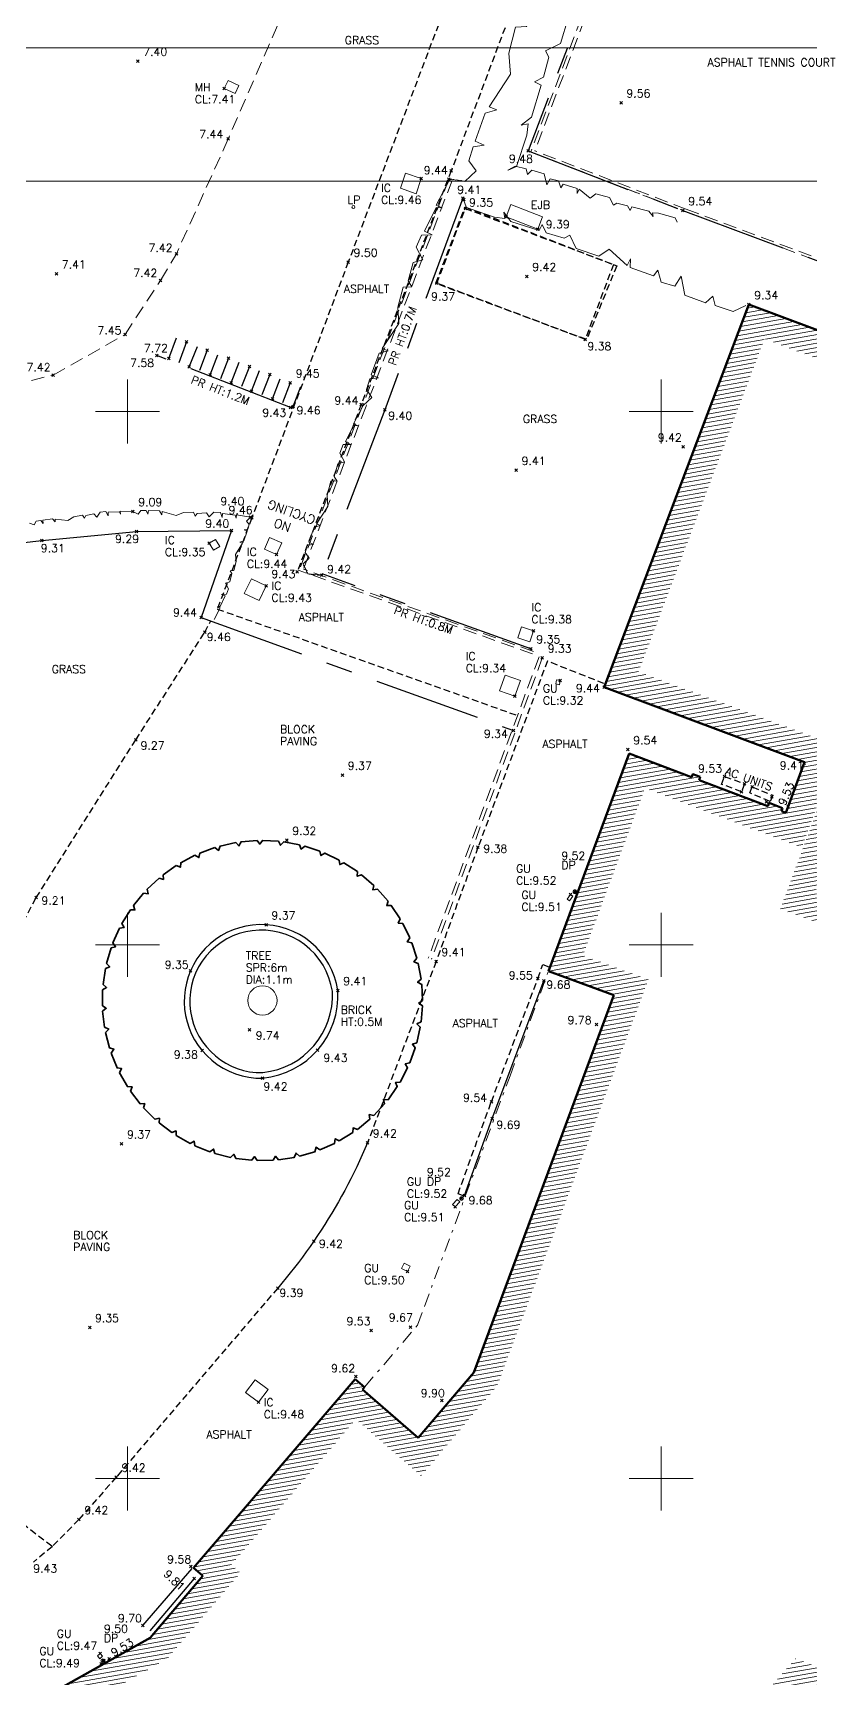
# Model space of a CAD drawing. Extents: x 521064 to 521635, y 174590 to 175241.
# Drawn here: x 521336.5 to 521365.6, y 174852.5 to 174914.2 of the extents above; entities that cross this region are included whole.
import ezdxf

# ---------------------------------------------------------------- set-up
doc = ezdxf.new("R2010")
doc.units = 0
doc.header["$PDMODE"] = 3
doc.header["$PDSIZE"] = 0.05
for name, pattern in [('Centre', [7, 4, -1, 1, -1]), ('DASHDOT', [1, 0.5, -0.25, 0, -0.25]), ('DASHED', [0.75, 0.5, -0.25]), ('HIDDEN', [0.375, 0.25, -0.125])]:
    doc.linetypes.add(name, pattern=pattern)
doc.layers.get('0').update_dxf_attribs({"linetype": 'CONTINUOUS', "lineweight": 18})
for name, color, linetype, lineweight in [('I031G_SURVEY-GRID', 7, 'CONTINUOUS', 18), ('I277G_CANOPY', 30, 'DASHDOT', 18), ('I901G_TITLE-SHEET', 7, 'CONTINUOUS', 18), ('I904G_HATCHING', 62, 'CONTINUOUS', 18), ('I910T_TXT-GEN-S', 7, 'CONTINUOUS', 13), ('I917G_BUILDING', 3, 'CONTINUOUS', 50), ('I923G_SURVEY-POINT', 7, 'CONTINUOUS', 18), ('I923T_SURVEY-LEVEL', 7, 'CONTINUOUS', 13), ('I941G_TREE', 72, 'CONTINUOUS', 18), ('I941G_TREE-VEG', 6, 'CONTINUOUS', 35), ('I941T_TREE-TXT', 82, 'CONTINUOUS', 13), ('I960G_COVER', 1, 'CONTINUOUS', 18), ('I960T_COVER-TXT', 1, 'CONTINUOUS', 13), ('I963G_SW', 200, 'DASHED', 18), ('I976G_ST-FURN', 220, 'CONTINUOUS', 18), ('I976T_ST-FURN-TXT', 220, 'CONTINUOUS', 13), ('I991G_SLOPE', 21, 'DASHED', 18), ('I995G_VEGETATION', 102, 'CONTINUOUS', 18)]:
    doc.layers.add(name, color=color, linetype=linetype, lineweight=lineweight)
for name, color, linetype in [('I240G_STAIR', 10, 'CONTINUOUS'), ('I280G_BLDG-FRAME', 7, 'HIDDEN'), ('I940G_SURFACE', 200, 'HIDDEN'), ('I971G_FENCE', 5, 'Centre'), ('I972G_WALL', 10, 'CONTINUOUS'), ('I997G_ROAD_MARKING', 7, 'CONTINUOUS')]:
    doc.layers.add(name, color=color, linetype=linetype)
doc.styles.add('MONOTXT', font='simplex.shx')

# ---------------------------------------------------------------- blocks, each defined once
blk = doc.blocks.new('HEL Vegitation')
at = {"color": 0, "linetype": 'ByBlock'}
blk.add_polyline3d([(0, 0, 0), (0.0922, -0.0113, 0), (0.0935, 0.0101, 0), (0.0995, -0.0077, 0), (0.1821, -0.0154, 0), (0.1845, 0.0113, 0), (0.197, -0.0202, 0), (0.2387, -0.0214, 0), (0.2678, 0.0125, 0), (0.2868, -0.0125, 0), (0.3463, -0.0065, 0), (0.3601, 0.0113, 0), (0.3714, -0.0138, 0), (0.4361, -0.0065, 0), (0.4826, 0.015, 0), (0.5749, -0.0053, 0), (0.5749, 0.015, 0), (0.5927, -0.0089, 0), (0.6647, -0.0077, 0), (0.6659, 0.0166, 0), (0.6788, -0.0077, 0), (0.714, -0.0053, 0), (0.7306, 0.0202, 0), (0.7646, 0.0036, 0)], dxfattribs=at)
blk = doc.blocks.new('HER Vegitation')
at = {"color": 0, "linetype": 'ByBlock'}
blk.add_polyline3d([(-0.00004, -0.00003, 0), (0.00496, 0.00717, 0), (0.01646, 0.00967, 0), (0.02056, 0.00527, 0), (0.02246, 0.01117, 0), (0.03586, 0.01367, 0), (0.04366, 0.00467, 0), (0.04396, 0.01187, 0), (0.05246, 0.01397, 0), (0.05806, 0.00867, 0), (0.05866, 0.01307, 0), (0.07366, 0.01587, 0), (0.07616, 0.01117, 0), (0.07586, 0.01587, 0), (0.09056, 0.01277, 0), (0.09396, 0.01967, 0), (0.10836, 0.02277, 0), (0.11586, 0.01747, 0), (0.11806, 0.02087, 0), (0.12926, 0.02367, 0), (0.13396, 0.02057, 0), (0.13366, 0.02467, 0), (0.15176, 0.02867, 0), (0.15836, 0.02587, 0), (0.15586, 0.02897, 0), (0.16176, 0.03147, 0), (0.17966, 0.03497, 0), (0.18366, 0.03187, 0)], dxfattribs=at)

msp = doc.modelspace()

# ---------------------------------------------------------------- hatches: boundary and pattern name
at = {"layer": 'I904G_HATCHING'}
h = msp.add_hatch(dxfattribs=at)
h.set_pattern_fill('ANSI31', color=256, scale=0.05, angle=325, style=0)
h.paths.add_polyline_path([(521365.759, 174881.945), (521367.311, 174886.098), (521374.746, 174883.333), (521378.528, 174881.926), (521381.469, 174880.831), (521383.284, 174885.719), (521385.395, 174891.334), (521386.802, 174895.22), (521363.286, 174904.002), (521357.857, 174889.657), (521365.37, 174886.856), (521364.674, 174884.949), (521364.507, 174885.012), (521364.55, 174885.126), (521364.044, 174885.327), (521363.994, 174885.206), (521361.419, 174886.18), (521361.462, 174886.296), (521361.185, 174886.396), (521361.136, 174886.287), (521358.803, 174887.181), (521355.775, 174879.014), (521358.23, 174878.113), (521352.972, 174863.981), (521350.89, 174861.521), (521348.805, 174863.337), (521348.886, 174863.429), (521348.528, 174863.721), (521342.476, 174856.651), (521342.824, 174856.353), (521340.844, 174854.033), (521331.138, 174848.587), (521320.768, 174842.769), (521322.227, 174840.3), (521326.894, 174832.047), (521326.981, 174832.096), (521328.103, 174830.098), (521333.883, 174819.805), (521341.553, 174824.106), (521343.555, 174820.584), (521348.998, 174823.617), (521347.201, 174826.798), (521349.876, 174828.301), (521348.925, 174830.03), (521351.103, 174831.223), (521351.585, 174830.343), (521353.209, 174831.247), (521354.849, 174832.159), (521354.666, 174832.503), (521357.728, 174834.195), (521360.628, 174835.783), (521359.858, 174837.16), (521359.054, 174838.6), (521359.557, 174838.878), (521357.895, 174841.817), (521358.966, 174842.392), (521359.577, 174841.885), (521360.53, 174842.998), (521361.858, 174844.542), (521361.95, 174844.468), (521362.086, 174844.651), (521362.012, 174844.715), (521363.35, 174846.282), (521363.434, 174846.212), (521363.574, 174846.376), (521363.491, 174846.448), (521365.776, 174849.114), (521364.06, 174850.62), (521365.333, 174852.072), (521367.565, 174851.231), (521366.43, 174848.174), (521368.782, 174847.273), (521368.859, 174847.493), (521368.766, 174847.527), (521369.438, 174849.316), (521370.241, 174851.441), (521371.875, 174855.813), (521373.221, 174859.385), (521373.324, 174859.346), (521373.4, 174859.547), (521371.787, 174860.139), (521373.01, 174863.468), (521374.664, 174867.907), (521375.002, 174868.806), (521374.636, 174868.938), (521374.841, 174869.511), (521374.778, 174869.534), (521375.25, 174870.795), (521375.313, 174870.772), (521375.43, 174871.092), (521375.282, 174871.148), (521376.27, 174873.748), (521376.409, 174873.704), (521376.525, 174874.024), (521376.377, 174874.08), (521377.366, 174876.691), (521377.503, 174876.639), (521377.62, 174876.959), (521377.483, 174877.01), (521378.449, 174879.614), (521378.586, 174879.563), (521378.708, 174879.89), (521378.39, 174880.002), (521378.333, 174879.852), (521375.927, 174880.747), (521375.983, 174880.895), (521375.654, 174881.019), (521375.598, 174880.871), (521372.882, 174881.875), (521372.934, 174882.023), (521372.616, 174882.147), (521372.558, 174881.998), (521370.038, 174882.927), (521370.098, 174883.092), (521369.785, 174883.201), (521369.66, 174882.884), (521369.751, 174882.85), (521368.982, 174880.772)])
h.paths.add_polyline_path([(521365.266, 174883.655), (521366.65, 174887.446), (521359.148, 174890.243), (521363.869, 174902.717), (521385.525, 174894.629), (521380.881, 174882.119), (521366.723, 174887.383), (521364.469, 174881.35), (521369.574, 174879.492), (521370.404, 174881.734), (521377.266, 174879.182), (521373.991, 174870.568), (521374.084, 174870.533), (521373.491, 174868.948), (521373.567, 174868.92), (521373.357, 174868.335), (521373.689, 174868.215), (521370.503, 174859.545), (521372.021, 174858.988), (521368.101, 174848.605), (521367.712, 174848.754), (521368.849, 174851.816), (521365.038, 174853.252), (521362.648, 174850.528), (521364.38, 174849.008), (521359.457, 174843.284), (521359.087, 174843.592), (521356.522, 174842.215), (521358.189, 174839.265), (521357.69, 174838.988), (521359.259, 174836.183), (521353.321, 174832.902), (521353.505, 174832.556), (521351.978, 174831.707), (521351.5, 174832.581), (521347.566, 174830.426), (521348.522, 174828.688), (521345.837, 174827.179), (521347.632, 174824.001), (521343.934, 174821.94), (521341.931, 174825.465), (521334.266, 174821.166), (521327.364, 174833.458), (521327.274, 174833.407), (521322.18, 174842.415), (521341.486, 174853.245), (521344.234, 174856.465), (521343.887, 174856.761), (521348.562, 174862.223), (521350.998, 174860.101), (521353.848, 174863.469), (521359.518, 174878.706), (521357.061, 174879.607), (521359.387, 174885.88)], flags=16)

# ---------------------------------------------------------------- linework, layer by layer
at = {"layer": 'I031G_SURVEY-GRID'}
for p, q in [((521340, 174901.2), (521340, 174898.8)), ((521360, 174901.2), (521360, 174898.8)), ((521338.8, 174900), (521341.2, 174900)), ((521358.8, 174900), (521361.2, 174900)), ((521340, 174881.2), (521340, 174878.8)), ((521360, 174881.2), (521360, 174878.8)), ((521338.8, 174880), (521341.2, 174880)), ((521358.8, 174880), (521361.2, 174880)), ((521340, 174861.2), (521340, 174858.8)), ((521360, 174861.2), (521360, 174858.8)), ((521338.8, 174860), (521341.2, 174860)), ((521358.8, 174860), (521361.2, 174860))]:
    msp.add_line(p, q, dxfattribs=at)
at = {"layer": 'I240G_STAIR'}
for points in [[(521341.545, 174901.983, 7.716), (521341.833, 174902.754, 7.709)], [(521342.213, 174902.6, 7.858), (521341.926, 174901.822, 7.857)], [(521342.315, 174901.672, 7.991), (521342.619, 174902.433, 8.006)], [(521342.979, 174902.292, 8.149), (521342.69, 174901.532, 8.131)], [(521343.1, 174901.368, 8.288), (521343.389, 174902.114, 8.303)], [(521343.782, 174901.992, 8.459), (521343.485, 174901.219, 8.443)], [(521343.88, 174901.074, 8.609), (521344.179, 174901.848, 8.625)], [(521344.57, 174901.678, 8.788), (521344.267, 174900.927, 8.773)], [(521344.651, 174900.757, 8.933), (521344.948, 174901.532, 8.949)], [(521345.332, 174901.38, 9.115), (521345.035, 174900.614, 9.095)], [(521345.427, 174900.475, 9.262), (521345.715, 174901.218, 9.279)], [(521346.1, 174901.069, 9.447), (521345.81, 174900.321, 9.433)], [(521346.204, 174900.179, 9.456), (521346.5, 174900.937, 9.457)], [(521352.628, 174870.604, 9.679), (521353.666, 174873.493, 9.688), (521355.602, 174878.652, 9.684)], [(521340.577, 174854.49, 9.702), (521342.418, 174856.624, 9.699)], [(521342.496, 174856.256, 9.811), (521340.834, 174854.295, 9.806)]]:
    msp.add_polyline3d(points, dxfattribs=at)
at = {"layer": 'I277G_CANOPY'}
msp.add_polyline3d([(521348.886, 174863.429, 12.383), (521350.868, 174865.751, 12.407), (521351.126, 174866.455, 12.391), (521354.335, 174875.094, 12.389), (521355.781, 174879.032, 12.312)], dxfattribs=at)
at = {"layer": 'I280G_BLDG-FRAME'}
for points in [[(521357.153, 174902.699, 9.381), (521351.595, 174904.801, 9.369), (521352.656, 174907.607, 9.354), (521358.214, 174905.506, 9.367)], [(521362.378, 174886.318, 9.526), (521363.127, 174886.038, 9.527), (521363.016, 174885.74, 9.554), (521362.266, 174886.02, 9.554)], [(521363.413, 174885.927, 9.526), (521364.179, 174885.609, 9.52), (521364.084, 174885.379, 9.522), (521363.318, 174885.697, 9.528)]]:
    msp.add_polyline3d(points, close=True, dxfattribs=at)
at = {"layer": 'I901G_TITLE-SHEET'}
for points in [[(521455.762, 174908.628), (521247.162, 174908.628), (521247.162, 175072.828), (521455.762, 175072.828)], [(521455.762, 174749.428), (521247.162, 174749.428), (521247.162, 174913.628), (521455.762, 174913.628)]]:
    msp.add_lwpolyline(points, close=True, dxfattribs=at)
at = {"layer": 'I917G_BUILDING'}
for p, q in [((521357.857, 174889.657, 9.44), (521363.286, 174904.002, 9.34)), ((521386.802, 174895.22, 9.65), (521363.286, 174904.002, 9.34)), ((521365.37, 174886.856, 9.41), (521357.857, 174889.657, 9.44)), ((521358.803, 174887.181, 9.54), (521355.775, 174879.014, 9.55)), ((521364.674, 174884.949, 9.53), (521365.37, 174886.856, 9.41)), ((521361.462, 174886.296, 9.54), (521361.419, 174886.18, 9.54)), ((521363.994, 174885.206, 9.53), (521361.419, 174886.18, 9.54)), ((521364.55, 174885.126, 9.53), (521364.507, 174885.012, 9.53)), ((521364.507, 174885.012, 9.53), (521364.674, 174884.949, 9.53)), ((521355.775, 174879.014, 9.55), (521358.23, 174878.113, 9.78)), ((521358.23, 174878.113, 9.78), (521352.972, 174863.981, 9.9)), ((521352.972, 174863.981, 9.9), (521350.89, 174861.521, 9.9)), ((521348.528, 174863.721, 9.62), (521342.476, 174856.651, 9.58)), ((521348.528, 174863.721, 9.62), (521348.886, 174863.429, 9.7)), ((521348.886, 174863.429, 9.7), (521348.805, 174863.337, 9.7)), ((521350.89, 174861.521, 9.9), (521348.805, 174863.337, 9.7)), ((521342.476, 174856.651, 9.58), (521342.824, 174856.353, 9.56)), ((521342.824, 174856.353, 9.56), (521340.844, 174854.033, 9.55)), ((521340.844, 174854.033, 9.55), (521331.138, 174848.587, 9.6))]:
    msp.add_line(p, q, dxfattribs=at)
for points in [[(521358.803, 174887.181, 9.54), (521361.136, 174886.287, 9.54), (521361.185, 174886.396, 9.54), (521361.462, 174886.296, 9.54)], [(521363.994, 174885.206, 9.53), (521364.044, 174885.327, 9.53), (521364.55, 174885.126, 9.53)]]:
    msp.add_polyline3d(points, dxfattribs=at)
at = {"layer": 'I923G_SURVEY-POINT'}
for p in [(521340.385, 174913.128, 7.404), (521343.626, 174912.096, 7.414), (521358.497, 174911.568, 9.56), (521343.773, 174910.212, 7.439), (521355.02, 174909.761, 9.484), (521352.13, 174909.019, 9.437), (521351.01, 174908.723, 9.456), (521352.041, 174908.702, 9.436), (521352.564, 174907.985, 9.407), (521352.599, 174907.942, 9.364), (521352.663, 174907.605, 9.354), (521354.187, 174907.294, 9.352), (521360.815, 174907.525, 9.544), (521355.375, 174906.825, 9.388), (521341.83, 174905.901, 7.416), (521337.334, 174905.157, 7.409), (521348.271, 174905.597, 9.5), (521341.238, 174904.907, 7.425), (521351.595, 174904.801, 9.369), (521354.967, 174905.06, 9.42), (521363.286, 174904.002, 9.338), (521339.904, 174902.877, 7.445), (521357.153, 174902.699, 9.381), (521341.096, 174902.09, 7.582), (521342.213, 174902.6, 7.858), (521342.979, 174902.292, 8.149), (521343.782, 174901.992, 8.459), (521341.545, 174901.983, 7.716), (521342.315, 174901.672, 7.991), (521344.57, 174901.678, 8.788), (521345.332, 174901.38, 9.115), (521337.217, 174901.363, 7.423), (521343.1, 174901.368, 8.288), (521343.88, 174901.074, 8.609), (521344.651, 174900.757, 8.933), (521346.1, 174901.069, 9.447), (521345.427, 174900.475, 9.262), (521346.106, 174900.143, 9.432), (521346.204, 174900.179, 9.456), (521348.759, 174900.26, 9.442), (521349.641, 174900.055, 9.403), (521360.826, 174898.675, 9.415), (521354.567, 174897.793, 9.41), (521340.202, 174896.249, 9.093), (521344.606, 174896.03, 9.403), (521344.658, 174896.007, 9.465), (521340.34, 174895.497, 9.293), (521343.897, 174895.529, 9.395), (521336.785, 174895.156, 9.31), (521343.063, 174895.058, 9.347), (521345.587, 174894.633, 9.444), (521346.357, 174893.985, 9.433), (521345.193, 174893.465, 9.429), (521347.282, 174893.861, 9.42), (521342.755, 174892.275, 9.439), (521342.894, 174891.723, 9.459), (521355.22, 174891.768, 9.38), (521355.118, 174891.105, 9.353), (521355.545, 174890.759, 9.329), (521356.215, 174889.91, 9.324), (521354.512, 174889.321, 9.345), (521357.857, 174889.657, 9.436), (521354.459, 174888.04, 9.34), (521340.308, 174887.689, 9.268), (521358.753, 174887.321, 9.535), (521365.353, 174886.81, 9.409), (521348.056, 174886.366, 9.367), (521362.378, 174886.318, 9.526), (521363.127, 174886.038, 9.527), (521363.006, 174885.743, 9.554), (521363.413, 174885.928, 9.526), (521363.95, 174885.371, 9.523), (521364.15, 174885.547, 9.52), (521364.757, 174885.177, 9.529), (521345.974, 174883.924, 9.315), (521353.133, 174883.661, 9.376), (521336.574, 174881.774, 9.206), (521356.599, 174881.896, 9.51), (521356.766, 174881.999, 9.518), (521356.776, 174881.992, 9.518), (521345.192, 174880.759, 9.367), (521351.565, 174879.383, 9.406), (521342.358, 174879.032, 9.345), (521355.38, 174878.748, 9.547), (521355.602, 174878.652, 9.684), (521347.883, 174878.297, 9.411), (521344.57, 174876.822, 9.74), (521357.581, 174877.022, 9.782), (521342.793, 174876.043, 9.383), (521347.114, 174876.054, 9.432), (521345.062, 174875.012, 9.419), (521353.635, 174874.126, 9.539), (521353.666, 174873.493, 9.688), (521339.779, 174872.546, 9.37), (521348.993, 174872.587, 9.415), (521352.628, 174870.604, 9.679), (521352.274, 174870.187, 9.514), (521352.518, 174870.493, 9.523), (521352.519, 174870.496, 9.523), (521346.984, 174868.902, 9.42), (521350.495, 174867.764, 9.499), (521345.626, 174867.142, 9.395), (521338.58, 174865.664, 9.348), (521350.607, 174865.675, 9.668), (521349.126, 174865.547, 9.53), (521348.556, 174863.822, 9.617), (521344.904, 174862.859, 9.483), (521351.781, 174862.922, 9.896), (521339.577, 174860.059, 9.423), (521338.179, 174858.464, 9.42), (521342.374, 174856.705, 9.583), (521342.496, 174856.256, 9.811), (521340.577, 174854.49, 9.702), (521338.971, 174853.445, 9.467), (521339.011, 174853.059, 9.494), (521339.073, 174853.169, 9.495), (521339.108, 174853.185, 9.5), (521339.309, 174853.248, 9.534)]:
    msp.add_point(p, dxfattribs=at)
at = {"layer": 'I940G_SURFACE'}
for points in [[(521381.077, 174985.982, 9.447), (521377.495, 174976.435, 9.441), (521373.612, 174966.027, 9.428), (521369.779, 174955.882, 9.428), (521367.496, 174949.855, 9.426), (521362.735, 174937.177, 9.431), (521359.239, 174927.957, 9.436), (521355.335, 174917.539, 9.435), (521352.13, 174909.019, 9.437), (521348.759, 174900.26, 9.442), (521346.357, 174893.985, 9.433)], [(521352.052, 174915.535, 9.466), (521348.271, 174905.597, 9.5), (521344.658, 174896.007, 9.465), (521343.363, 174892.592, 9.417)], [(521343.363, 174892.592, 9.417), (521354.655, 174888.587, 9.343)], [(521332.131, 174869.585, 9.247), (521332.996, 174873.743, 9.229), (521334.342, 174877.56, 9.227), (521336.574, 174881.774, 9.206), (521340.308, 174887.689, 9.268), (521342.894, 174891.723, 9.459), (521343.122, 174892.146, 9.45)], [(521355.733, 174890.647, 9.354), (521353.133, 174883.661, 9.376), (521351.565, 174879.383, 9.406), (521348.993, 174872.587, 9.415), (521348.896, 174872.359, 9.415), (521348.797, 174872.133, 9.416), (521348.694, 174871.908, 9.416), (521348.589, 174871.684, 9.416), (521348.482, 174871.461, 9.417), (521348.371, 174871.24, 9.417), (521348.258, 174871.02, 9.417), (521348.142, 174870.802, 9.417), (521348.024, 174870.584, 9.418), (521347.903, 174870.369, 9.418), (521347.779, 174870.155, 9.418), (521347.653, 174869.942, 9.419), (521347.524, 174869.731, 9.419), (521347.393, 174869.521, 9.419), (521347.259, 174869.313, 9.42), (521347.123, 174869.107, 9.42), (521346.984, 174868.902, 9.42), (521346.843, 174868.7, 9.417), (521346.699, 174868.499, 9.415), (521346.553, 174868.299, 9.412), (521346.404, 174868.102, 9.409), (521346.253, 174867.906, 9.406), (521346.1, 174867.712, 9.403), (521345.944, 174867.52, 9.401), (521345.787, 174867.33, 9.398), (521345.626, 174867.142, 9.395), (521339.577, 174860.059, 9.423), (521338.179, 174858.464, 9.42), (521337.182, 174857.456, 9.441), (521336.47, 174856.873, 9.433)], [(521357.856, 174889.798, 9.416), (521355.74, 174890.637, 9.352)], [(521352.614, 174870.588, 9.52), (521352.385, 174870.675, 9.551), (521353.635, 174874.126, 9.539), (521355.38, 174878.748, 9.547), (521355.56, 174879.269, 9.56), (521355.794, 174879.18, 9.561)], [(521337.158, 174857.463, 9.441), (521336.001, 174858.357, 9.438), (521334.692, 174859.629, 9.4), (521333.816, 174861.888, 9.345), (521333.031, 174864.727, 9.311), (521332.518, 174866.612, 9.284), (521332.143, 174869.581, 9.253)]]:
    msp.add_polyline3d(points, dxfattribs=at)
msp.add_polyline3d([(521358.334, 174905.453, 9.408), (521357.205, 174902.688, 9.382), (521351.555, 174904.791, 9.372), (521352.65, 174907.661, 9.352)], close=True, dxfattribs=at)
at = {"layer": 'I941G_TREE'}
msp.add_circle((521345.053, 174877.919), 0.55, dxfattribs=at)
at = {"layer": 'I941G_TREE-VEG'}
for points in [[(521343.275, 174883.65), (521342.711, 174883.443), (521342.675, 174883.275), (521342.527, 174883.362)], [(521344.055, 174883.836), (521343.468, 174883.706), (521343.411, 174883.545), (521343.275, 174883.65)], [(521344.852, 174883.916), (521344.253, 174883.866), (521344.175, 174883.713), (521344.055, 174883.836)], [(521345.654, 174883.889), (521345.053, 174883.919), (521344.955, 174883.779), (521344.852, 174883.916)], [(521346.444, 174883.756), (521345.853, 174883.866), (521345.737, 174883.739), (521345.654, 174883.889)], [(521347.209, 174883.519), (521346.638, 174883.706), (521346.506, 174883.596), (521346.444, 174883.756)], [(521341.824, 174882.977), (521341.334, 174882.628), (521341.345, 174882.457), (521341.179, 174882.501)], [(521342.527, 174883.362), (521341.995, 174883.082), (521341.983, 174882.911), (521341.824, 174882.977)], [(521347.936, 174883.181), (521347.395, 174883.443), (521347.25, 174883.352), (521347.209, 174883.519)], [(521348.612, 174882.75), (521348.111, 174883.082), (521347.955, 174883.011), (521347.936, 174883.181)], [(521341.179, 174882.501), (521340.74, 174882.091), (521340.773, 174881.922), (521340.603, 174881.944)], [(521349.224, 174882.232), (521348.771, 174882.628), (521348.607, 174882.578), (521348.612, 174882.75)], [(521340.603, 174881.944), (521340.223, 174881.479), (521340.278, 174881.316), (521340.106, 174881.315)], [(521349.762, 174881.638), (521349.366, 174882.091), (521349.197, 174882.063), (521349.224, 174882.232)], [(521340.106, 174881.315), (521339.791, 174880.803), (521339.868, 174880.649), (521339.698, 174880.625)], [(521350.215, 174880.977), (521349.883, 174881.479), (521349.712, 174881.474), (521349.762, 174881.638)], [(521339.698, 174880.625), (521339.454, 174880.076), (521339.55, 174879.934), (521339.385, 174879.888)], [(521350.577, 174880.262), (521350.315, 174880.803), (521350.144, 174880.821), (521350.215, 174880.977)], [(521339.385, 174879.888), (521339.216, 174879.31), (521339.331, 174879.182), (521339.173, 174879.115)], [(521350.84, 174879.505), (521350.652, 174880.076), (521350.485, 174880.117), (521350.577, 174880.262)], [(521350.999, 174878.719), (521350.89, 174879.31), (521350.73, 174879.373), (521350.84, 174879.505)], [(521339.173, 174879.115), (521339.083, 174878.52), (521339.213, 174878.408), (521339.066, 174878.32)], [(521351.053, 174877.919), (521351.023, 174878.52), (521350.873, 174878.603), (521350.999, 174878.719)], [(521339.066, 174878.32), (521339.056, 174877.719), (521339.2, 174877.626), (521339.066, 174877.519)], [(521339.066, 174877.519), (521339.137, 174876.921), (521339.292, 174876.848), (521339.173, 174876.724)], [(521350.999, 174877.12), (521351.05, 174877.719), (521350.912, 174877.822), (521351.053, 174877.919)], [(521350.84, 174876.334), (521350.969, 174876.921), (521350.847, 174877.041), (521350.999, 174877.12)], [(521339.173, 174876.724), (521339.322, 174876.142), (521339.486, 174876.09), (521339.385, 174875.951)], [(521350.577, 174875.577), (521350.784, 174876.142), (521350.678, 174876.277), (521350.84, 174876.334)], [(521339.385, 174875.951), (521339.61, 174875.394), (521339.779, 174875.364), (521339.698, 174875.213)], [(521350.215, 174874.862), (521350.495, 174875.394), (521350.409, 174875.542), (521350.577, 174875.577)], [(521339.698, 174875.213), (521339.996, 174874.691), (521340.167, 174874.684), (521340.106, 174874.524)], [(521340.106, 174874.524), (521340.471, 174874.046), (521340.642, 174874.062), (521340.603, 174873.895)], [(521349.762, 174874.201), (521350.11, 174874.691), (521350.044, 174874.849), (521350.215, 174874.862)], [(521340.603, 174873.895), (521341.028, 174873.47), (521341.195, 174873.508), (521341.179, 174873.338)], [(521349.224, 174873.606), (521349.635, 174874.046), (521349.591, 174874.211), (521349.762, 174874.201)], [(521341.179, 174873.338), (521341.657, 174872.973), (521341.818, 174873.033), (521341.824, 174872.862)], [(521347.936, 174872.658), (521348.449, 174872.973), (521348.45, 174873.144), (521348.612, 174873.089)], [(521348.612, 174873.089), (521349.078, 174873.47), (521349.056, 174873.64), (521349.224, 174873.606)], [(521341.824, 174872.862), (521342.347, 174872.564), (521342.498, 174872.646), (521342.527, 174872.477)], [(521342.527, 174872.477), (521343.085, 174872.251), (521343.223, 174872.352), (521343.275, 174872.189)], [(521347.209, 174872.32), (521347.759, 174872.564), (521347.783, 174872.734), (521347.936, 174872.658)], [(521343.275, 174872.189), (521343.858, 174872.04), (521343.982, 174872.158), (521344.055, 174872.003)], [(521344.055, 174872.003), (521344.652, 174871.933), (521344.759, 174872.067), (521344.852, 174871.923)], [(521344.852, 174871.923), (521345.454, 174871.933), (521345.542, 174872.08), (521345.654, 174871.95)], [(521345.654, 174871.95), (521346.248, 174872.04), (521346.316, 174872.197), (521346.444, 174872.083)], [(521346.444, 174872.083), (521347.021, 174872.251), (521347.067, 174872.417), (521347.209, 174872.32)]]:
    msp.add_lwpolyline(points, dxfattribs=at)
at = {"layer": 'I960G_COVER'}
for points in [[(521343.626, 174912.096, 7.414), (521344.035, 174911.909, 7.425), (521344.174, 174912.215, 7.428), (521343.766, 174912.402, 7.418)], [(521351.01, 174908.723, 9.456), (521350.419, 174908.927, 9.475), (521350.224, 174908.362, 9.472), (521350.816, 174908.158, 9.453)], [(521345.587, 174894.633, 9.444), (521345.782, 174895.072, 9.446), (521345.322, 174895.276, 9.447), (521345.128, 174894.836, 9.445)], [(521343.063, 174895.058, 9.347), (521343.224, 174894.796, 9.363), (521343.454, 174894.937, 9.392), (521343.294, 174895.199, 9.375)], [(521345.193, 174893.465, 9.429), (521344.639, 174893.729, 9.434), (521344.375, 174893.176, 9.437), (521344.929, 174892.912, 9.432)], [(521355.22, 174891.768, 9.38), (521354.768, 174891.922, 9.37), (521354.63, 174891.517, 9.353), (521355.082, 174891.363, 9.363)], [(521354.512, 174889.321, 9.345), (521353.944, 174889.524, 9.355), (521354.154, 174890.112, 9.353), (521354.722, 174889.908, 9.343)], [(521356.215, 174889.91, 9.324), (521356.184, 174889.755, 9.332), (521356.048, 174889.782, 9.328), (521356.079, 174889.937, 9.32)], [(521356.599, 174881.896, 9.51), (521356.477, 174881.715, 9.51), (521356.567, 174881.655, 9.51), (521356.689, 174881.835, 9.51)], [(521352.274, 174870.187, 9.514), (521352.451, 174870.37, 9.517), (521352.358, 174870.46, 9.522), (521352.181, 174870.278, 9.519)], [(521350.495, 174867.764, 9.499), (521350.27, 174867.876, 9.491), (521350.367, 174868.071, 9.479), (521350.592, 174867.959, 9.487)], [(521344.904, 174862.859, 9.483), (521344.419, 174863.231, 9.471), (521344.784, 174863.707, 9.471), (521345.269, 174863.334, 9.483)], [(521338.971, 174853.445, 9.467), (521338.868, 174853.354, 9.466), (521338.96, 174853.25, 9.485), (521339.063, 174853.341, 9.486)]]:
    msp.add_polyline3d(points, close=True, dxfattribs=at)
for centre in [(521356.766, 174881.999, 9.518), (521352.519, 174870.496, 9.523), (521339.073, 174853.169, 9.495)]:
    msp.add_circle(centre, 0.07, dxfattribs=at)
at = {"layer": 'I963G_SW'}
for p, q in [((521360.939, 174907.574, 9.544), (521355.265, 174909.765, 9.485)), ((521360.939, 174907.574, 9.544), (521386.959, 174897.855, 9.782)), ((521361.029, 174907.444, 9.544), (521387.048, 174897.724, 9.782))]:
    msp.add_line(p, q, dxfattribs=at)
for points in [[(521370.174, 174949.553, 9.485), (521369.6, 174948.027, 9.483), (521366.804, 174940.653, 9.476), (521362.144, 174928.136, 9.487), (521358.335, 174918.247, 9.493), (521355.112, 174909.727, 9.484), (521360.907, 174907.49, 9.544)], [(521370.295, 174949.507, 9.485), (521369.722, 174947.981, 9.483), (521366.926, 174940.607, 9.476), (521362.265, 174928.089, 9.487), (521358.457, 174918.2, 9.493), (521355.265, 174909.765, 9.484)], [(521355.234, 174909.68, 9.484), (521361.029, 174907.444, 9.544)], [(521352.041, 174908.702, 9.436), (521348.816, 174900.236, 9.441), (521346.432, 174894.039, 9.436)], [(521352.163, 174908.656, 9.436), (521348.938, 174900.19, 9.441), (521346.59, 174894.088, 9.436)], [(521355.182, 174890.909, 9.338), (521346.432, 174894.039, 9.446)], [(521355.216, 174891.003, 9.338), (521346.59, 174894.088, 9.445)], [(521355.423, 174890.804, 9.329), (521352.842, 174883.772, 9.355), (521351.271, 174879.507, 9.391)], [(521355.545, 174890.759, 9.329), (521352.964, 174883.727, 9.355), (521351.393, 174879.462, 9.391)]]:
    msp.add_polyline3d(points, dxfattribs=at)
at = {"layer": 'I971G_FENCE'}
for points in [[(521372.469, 174955.94, 9.49), (521369.508, 174948.062, 9.483), (521366.712, 174940.688, 9.476), (521362.052, 174928.17, 9.486), (521358.243, 174918.281, 9.493), (521355.02, 174909.761, 9.484), (521360.815, 174907.525, 9.544)], [(521352.564, 174907.985, 9.407), (521349.641, 174900.055, 9.403), (521347.282, 174893.861, 9.42)], [(521360.815, 174907.525, 9.544), (521387.14, 174897.69, 9.781)], [(521346.106, 174900.143, 9.432), (521341.096, 174902.09, 7.582)], [(521334.238, 174859.474, 9.391), (521333.432, 174861.145, 9.284), (521332.341, 174864.089, 9.294), (521331.698, 174865.714, 9.243), (521330.608, 174869.137, 9.22), (521329.097, 174874.275, 9.124), (521328.088, 174877.591, 9.132), (521327.716, 174879.304, 9.113), (521327.626, 174881.044, 9.095), (521327.79, 174882.861, 9.057), (521328.195, 174884.525, 9.062), (521328.929, 174886.158, 9.072), (521331.591, 174890.784, 9.235), (521332.567, 174892.257, 9.266), (521333.726, 174893.666, 9.256), (521335.092, 174894.964, 9.283), (521336.785, 174895.156, 9.31), (521340.34, 174895.497, 9.293), (521343.897, 174895.529, 9.395), (521342.755, 174892.275, 9.439), (521354.459, 174888.04, 9.34)], [(521355.118, 174891.105, 9.353), (521347.291, 174893.908, 9.438)]]:
    msp.add_polyline3d(points, dxfattribs=at)
at = {"layer": 'I972G_WALL'}
for points in [[(521347.883, 174878.297, 9.411), (521347.832, 174878.555, 9.408), (521347.758, 174878.807, 9.405), (521347.661, 174879.052, 9.402), (521347.543, 174879.286, 9.399), (521347.404, 174879.509, 9.396), (521347.245, 174879.719, 9.393), (521347.068, 174879.913, 9.39), (521346.874, 174880.09, 9.387), (521346.665, 174880.25, 9.384), (521346.442, 174880.389, 9.381), (521346.207, 174880.508, 9.379), (521345.963, 174880.605, 9.376), (521345.711, 174880.68, 9.373), (521345.453, 174880.731, 9.37), (521345.192, 174880.759, 9.367), (521344.94, 174880.764, 9.365), (521344.688, 174880.747, 9.364), (521344.438, 174880.708, 9.362), (521344.193, 174880.648, 9.361), (521343.954, 174880.566, 9.359), (521343.723, 174880.465, 9.358), (521343.502, 174880.343, 9.356), (521343.292, 174880.203, 9.354), (521343.095, 174880.045, 9.353), (521342.913, 174879.87, 9.351), (521342.747, 174879.679, 9.35), (521342.598, 174879.475, 9.348), (521342.468, 174879.259, 9.347), (521342.358, 174879.032, 9.345), (521342.27, 174878.803, 9.348), (521342.203, 174878.568, 9.351), (521342.155, 174878.329, 9.354), (521342.128, 174878.086, 9.357), (521342.122, 174877.841, 9.36), (521342.137, 174877.597, 9.363), (521342.172, 174877.355, 9.365), (521342.228, 174877.117, 9.368), (521342.303, 174876.885, 9.371), (521342.398, 174876.659, 9.374), (521342.512, 174876.443, 9.377), (521342.644, 174876.237, 9.38), (521342.793, 174876.043, 9.383), (521342.967, 174875.853, 9.386), (521343.156, 174875.678, 9.39), (521343.361, 174875.521, 9.394), (521343.578, 174875.382, 9.397), (521343.807, 174875.264, 9.401), (521344.047, 174875.166, 9.404), (521344.294, 174875.092, 9.408), (521344.547, 174875.041, 9.411), (521344.804, 174875.014, 9.415), (521345.062, 174875.012, 9.419)], [(521347.676, 174878.266, 9.411), (521347.624, 174878.522, 9.408), (521347.548, 174878.772, 9.405), (521347.448, 174879.013, 9.401), (521347.325, 174879.244, 9.398), (521347.18, 174879.461, 9.395), (521347.015, 174879.664, 9.392), (521346.831, 174879.849, 9.389), (521346.63, 174880.016, 9.386), (521346.414, 174880.162, 9.383), (521346.184, 174880.287, 9.379), (521345.944, 174880.389, 9.376), (521345.694, 174880.467, 9.373), (521345.439, 174880.521, 9.37), (521345.179, 174880.55, 9.367), (521344.927, 174880.553, 9.365), (521344.676, 174880.534, 9.363), (521344.427, 174880.491, 9.362), (521344.184, 174880.425, 9.36), (521343.948, 174880.337, 9.358), (521343.721, 174880.227, 9.357), (521343.506, 174880.096, 9.355), (521343.303, 174879.946, 9.353), (521343.116, 174879.777, 9.352), (521342.946, 174879.591, 9.35), (521342.794, 174879.39, 9.349), (521342.662, 174879.175, 9.347), (521342.551, 174878.948, 9.345), (521342.464, 174878.719, 9.348), (521342.398, 174878.482, 9.351), (521342.355, 174878.24, 9.355), (521342.334, 174877.996, 9.358), (521342.335, 174877.75, 9.361), (521342.36, 174877.506, 9.364), (521342.406, 174877.265, 9.367), (521342.475, 174877.029, 9.37), (521342.565, 174876.801, 9.373), (521342.675, 174876.581, 9.377), (521342.805, 174876.373, 9.38), (521342.954, 174876.178, 9.383), (521343.115, 174876.002, 9.386), (521343.29, 174875.84, 9.39), (521343.479, 174875.694, 9.394), (521343.68, 174875.565, 9.397), (521343.892, 174875.456, 9.401), (521344.114, 174875.365, 9.404), (521344.342, 174875.296, 9.408), (521344.576, 174875.249, 9.411), (521344.814, 174875.224, 9.415), (521345.053, 174875.222, 9.419), (521345.074, 174875.224, 9.419)], [(521346.949, 174876.185, 9.432), (521346.949, 174876.185, 9.432)], [(521347.114, 174876.054, 9.432), (521347.114, 174876.054, 9.432)]]:
    msp.add_polyline3d(points, dxfattribs=at)
for centre, radius, start, end in [((521344.78, 174878.108, 9.419), 3.109, 275.20325, 3.48476), ((521344.779, 174878.109, 9.419), 2.901, 275.84383, 3.08962)]:
    msp.add_arc(centre, radius, start, end, dxfattribs=at)
at = {"layer": 'I976G_ST-FURN'}
msp.add_polyline3d([(521355.375, 174906.825, 9.388), (521354.187, 174907.294, 9.352), (521354.371, 174907.759, 9.352), (521355.558, 174907.29, 9.388)], close=True, dxfattribs=at)
for centre, radius in [((521348.464, 174907.659, 9.267), 0.055), ((521356.776, 174881.992, 9.518), 0.035), ((521352.518, 174870.493, 9.523), 0.035), ((521339.108, 174853.185, 9.5), 0.04)]:
    msp.add_circle(centre, radius, dxfattribs=at)
at = {"layer": 'I991G_SLOPE'}
for points in [[(521373.102, 174987.236, 7.48), (521369.653, 174977.789, 7.487), (521369.642, 174977.806, 7.479), (521366.268, 174968.41, 7.463), (521362.967, 174959.047, 7.48), (521358.436, 174947.293, 7.479), (521354.607, 174937.481, 7.509), (521351.058, 174928.102, 7.518), (521347.413, 174918.585, 7.496), (521343.773, 174910.212, 7.439), (521341.83, 174905.901, 7.416)], [(521289.146, 174861.362, 7.341), (521298.593, 174857.874, 7.368), (521303.56, 174856.694, 7.398), (521308.469, 174856.931, 7.421), (521313.356, 174858.245, 7.431), (521319.755, 174862.292, 7.447), (521323.515, 174866.75, 7.374), (521323.144, 174872.127, 7.414), (521321.549, 174878.445, 7.392), (521322.55, 174886.252, 7.379), (521324.271, 174890.732, 7.388), (521328.023, 174897.406, 7.37), (521332.033, 174900.042, 7.398), (521337.217, 174901.363, 7.423), (521339.904, 174902.877, 7.445), (521341.238, 174904.907, 7.425), (521341.83, 174905.901, 7.416)]]:
    msp.add_polyline3d(points, dxfattribs=at)

# ---------------------------------------------------------------- block references
at = {"layer": 'I995G_VEGETATION', "linetype": 'Continuous'}
for name, p, xscale, yscale, zscale, rotation in [('HER Vegitation', (521358.469, 174920.929, 9.417), 67.63238401358824, 67.63238401358824, 67.63238401358824, 240.692106756054), ('HEL Vegitation', (521356.768, 174919.709, 9.423), 15.48049363203505, 15.48049363203505, 15.48049363203505, 249.3407553830872), ('HER Vegitation', (521354.257, 174909.046, 9.403), 35.61937040143808, 35.61937040143808, 35.61937040143808, 332.9825720750198), ('HER Vegitation', (521363.174, 174903.969, 9.332), 60.60358154630266, 60.60358154630266, 60.60358154630266, 149.6211493813137), ('HEL Vegitation', (521352.083, 174908.706, 9.43), 11.88791729609387, 11.88791729609387, 11.88791729609387, 248.7591346137238), ('HEL Vegitation', (521352.645, 174908.613, 9.391), 0.7450620932159633, 0.7450620932159633, 0.7450620932159633, 170.3340305929845), ('HEL Vegitation', (521348.83, 174900.218, 9.44), 8.296204110933513, 8.296204110933513, 8.296204110933513, 248.94894752143), ('HEL Vegitation', (521340.202, 174896.249, 9.093), 5.104956657826707, 5.104956657826707, 5.104956657826707, 186.1788048877462), ('HEL Vegitation', (521344.606, 174896.03, 9.403), 5.767664344788725, 5.767664344788725, 5.767664344788725, 176.8806102260357), ('HEL Vegitation', (521343.252, 174892.196, 9.448), 5.318422510303567, 5.318422510303567, 5.318422510303567, 70.26753297826492), ('HEL Vegitation', (521346.58, 174894.288, 9.435), 0.536877215942243, 0.536877215942243, 0.536877215942243, 295.0063093109168), ('HEL Vegitation', (521346.755, 174893.916, 9.438), 0.6271545837236789, 0.6271545837236789, 0.6271545837236789, 352.8411431941561)]:
    msp.add_blockref(name, p, dxfattribs=dict(at, xscale=xscale, yscale=yscale, zscale=zscale, rotation=rotation))

# ---------------------------------------------------------------- texts
at = {"layer": 'I910T_TXT-GEN-S', "style": 'MONOTXT'}
for s, p in [('GRASS', (521348.142, 174913.762)), ('ASPHALT TENNIS COURT', (521361.737, 174912.932)), ('ASPHALT', (521348.107, 174904.44)), ('GRASS', (521354.818, 174899.564)), ('ASPHALT', (521346.414, 174892.139)), ('GRASS', (521337.156, 174890.187)), ('BLOCK', (521345.716, 174887.934)), ('PAVING', (521345.716, 174887.489)), ('ASPHALT', (521355.546, 174887.384)), ('BRICK', (521347.986, 174877.419)), ('HT:0.5M', (521347.986, 174876.969)), ('ASPHALT', (521352.182, 174876.917)), ('BLOCK', (521337.961, 174868.975)), ('PAVING', (521337.961, 174868.53)), ('ASPHALT', (521342.955, 174861.508))]:
    msp.add_text(s, height=0.3, dxfattribs=at).set_placement(p)
for s, rotation, p in [('PR HT:0.7M', 69.76245, (521350.046, 174901.691)), ('PR HT:1.2M', 338.76263, (521342.346, 174901.068)), ('PR HT:0.8M', 340.29437, (521349.952, 174892.424)), ('AC UNITS', 340.20112, (521362.373, 174886.395))]:
    msp.add_text(s, height=0.3, rotation=rotation, dxfattribs=at).set_placement(p)
at = {"layer": 'I923T_SURVEY-LEVEL', "style": 'MONOTXT'}
for s, p in [('7.40', (521340.585, 174913.329, 7.404)), ('9.56', (521358.697, 174911.768, 9.56)), ('CL:7.41', (521342.522, 174911.547, 7.414)), ('7.44', (521342.684, 174910.239, 7.439)), ('9.48', (521354.293, 174909.315, 9.484)), ('9.44', (521351.102, 174908.888, 9.437)), ('9.41', (521352.355, 174908.159, 9.407)), ('CL:9.46', (521349.498, 174907.776, 9.456)), ('9.35', (521352.802, 174907.679, 9.354)), ('9.54', (521361.015, 174907.725, 9.544)), ('9.39', (521355.672, 174906.861, 9.388)), ('7.42', (521340.787, 174905.981, 7.416)), ('9.50', (521348.471, 174905.797, 9.5)), ('7.41', (521337.534, 174905.357, 7.409)), ('7.42', (521340.215, 174905.037, 7.425)), ('9.42', (521355.167, 174905.26, 9.42)), ('9.37', (521351.377, 174904.155, 9.369)), ('9.34', (521363.486, 174904.202, 9.338)), ('7.45', (521338.871, 174902.887, 7.445)), ('7.72', (521340.612, 174902.222, 7.716)), ('9.38', (521357.233, 174902.29, 9.381)), ('7.42', (521336.214, 174901.503, 7.423)), ('7.58', (521340.096, 174901.665, 7.582)), ('9.45', (521346.3, 174901.269, 9.447)), ('9.44', (521347.752, 174900.257, 9.442)), ('9.43', (521345.05, 174899.801, 9.432)), ('9.46', (521346.334, 174899.889, 9.456)), ('9.40', (521349.77, 174899.688, 9.403)), ('9.42', (521359.873, 174898.867, 9.415)), ('9.41', (521354.767, 174897.993, 9.41)), ('9.09', (521340.402, 174896.449, 9.093)), ('9.40', (521343.48, 174896.481, 9.403)), ('9.40', (521342.913, 174895.643, 9.395)), ('9.46', (521343.787, 174896.151, 9.465)), ('9.29', (521339.532, 174895.071, 9.293)), ('9.31', (521336.748, 174894.723, 9.31)), ('CL:9.35', (521341.401, 174894.578, 9.347)), ('CL:9.44', (521344.471, 174894.134, 9.444)), ('9.43', (521345.391, 174893.753, 9.433)), ('9.42', (521347.479, 174893.932, 9.42)), ('CL:9.43', (521345.393, 174892.865, 9.429)), ('9.44', (521341.702, 174892.314, 9.439)), ('CL:9.38', (521355.138, 174892.056, 9.38)), ('9.46', (521342.968, 174891.394, 9.459)), ('9.35', (521355.318, 174891.305, 9.353)), ('9.33', (521355.745, 174890.959, 9.329)), ('CL:9.34', (521352.671, 174890.224, 9.345)), ('9.44', (521356.803, 174889.471, 9.436)), ('CL:9.32', (521355.568, 174889.015, 9.324)), ('9.34', (521353.354, 174887.767, 9.341)), ('9.27', (521340.487, 174887.324, 9.268)), ('9.54', (521358.953, 174887.521, 9.535)), ('9.37', (521348.256, 174886.566, 9.367)), ('9.53', (521361.382, 174886.462, 9.526)), ('9.41', (521364.445, 174886.579, 9.409)), ('9.32', (521346.174, 174884.124, 9.315)), ('9.38', (521353.333, 174883.457, 9.376)), ('9.52', (521356.257, 174883.192, 9.518)), ('CL:9.52', (521354.559, 174882.264, 9.518)), ('9.21', (521336.774, 174881.513, 9.206)), ('9.37', (521345.392, 174880.959, 9.367)), ('CL:9.51', (521354.759, 174881.277, 9.51)), ('9.41', (521351.765, 174879.583, 9.406)), ('9.35', (521341.391, 174879.11, 9.345)), ('9.41', (521348.083, 174878.497, 9.411)), ('9.55', (521354.287, 174878.711, 9.547)), ('9.68', (521355.698, 174878.363, 9.684)), ('9.74', (521344.8, 174876.461, 9.74)), ('9.78', (521356.49, 174877.035, 9.782)), ('9.38', (521341.735, 174875.743, 9.383)), ('9.43', (521347.344, 174875.618, 9.432)), ('9.42', (521345.095, 174874.545, 9.419)), ('9.54', (521352.574, 174874.122, 9.539)), ('9.42', (521349.193, 174872.787, 9.415)), ('9.69', (521353.823, 174873.109, 9.688)), ('9.37', (521339.979, 174872.746, 9.37)), ('9.52', (521351.218, 174871.339, 9.523)), ('CL:9.52', (521350.468, 174870.53, 9.523)), ('9.68', (521352.782, 174870.28, 9.679)), ('CL:9.51', (521350.362, 174869.647, 9.514)), ('9.42', (521347.173, 174868.649, 9.42)), ('CL:9.50', (521348.87, 174867.291, 9.499)), ('9.39', (521345.69, 174866.809, 9.395)), ('9.35', (521338.78, 174865.864, 9.348)), ('9.53', (521348.207, 174865.747, 9.53)), ('9.67', (521349.793, 174865.888, 9.668)), ('9.62', (521347.63, 174863.983, 9.617)), ('9.90', (521350.991, 174863.051, 9.896)), ('CL:9.48', (521345.104, 174862.259, 9.483)), ('9.42', (521339.777, 174860.259, 9.423)), ('9.42', (521338.379, 174858.664, 9.42)), ('9.58', (521341.485, 174856.822, 9.583)), ('9.43', (521336.465, 174856.476, 9.433)), ('9.70', (521339.639, 174854.616, 9.702)), ('9.50', (521339.115, 174854.221, 9.5)), ('CL:9.47', (521337.347, 174853.587, 9.467)), ('CL:9.49', (521336.696, 174852.935, 9.495))]:
    msp.add_text(s, height=0.3, dxfattribs=at).set_placement(p)
for s, rotation, p in [('9.53', 67.38014, (521364.652, 174885.195, 9.529)), ('9.81', 316.4321, (521341.323, 174856.392, 9.811)), ('9.53', 30.81571, (521339.489, 174853.313, 9.534))]:
    msp.add_text(s, height=0.3, rotation=rotation, dxfattribs=at).set_placement(p)
at = {"layer": 'I941T_TREE-TXT', "style": 'MONOTXT'}
for s, p in [('TREE', (521344.428, 174879.452)), ('SPR:6m', (521344.428, 174879.002)), ('DIA:1.1m', (521344.428, 174878.552))]:
    msp.add_text(s, height=0.3, dxfattribs=at).set_placement(p)
at = {"layer": 'I960T_COVER-TXT', "style": 'MONOTXT'}
for s, p in [('MH', (521342.522, 174911.997)), ('IC', (521349.498, 174908.226)), ('IC', (521341.401, 174895.028)), ('IC', (521344.471, 174894.584)), ('IC', (521345.393, 174893.315)), ('IC', (521355.138, 174892.506)), ('IC', (521352.671, 174890.674)), ('GU', (521355.568, 174889.465)), ('GU', (521354.559, 174882.714)), ('GU', (521354.759, 174881.727)), ('GU', (521350.468, 174870.98)), ('GU', (521350.362, 174870.097)), ('GU', (521348.87, 174867.741)), ('IC', (521345.104, 174862.709)), ('GU', (521337.347, 174854.037)), ('GU', (521336.696, 174853.385))]:
    msp.add_text(s, height=0.3, dxfattribs=at).set_placement(p)
at = {"layer": 'I976T_ST-FURN-TXT', "style": 'MONOTXT'}
for s, p in [('LP', (521348.239, 174907.777)), ('EJB', (521355.118, 174907.59)), ('DP', (521356.257, 174882.842)), ('DP', (521351.218, 174870.989)), ('DP', (521339.115, 174853.871))]:
    msp.add_text(s, height=0.3, dxfattribs=at).set_placement(p)
at = {"layer": 'I997G_ROAD_MARKING', "style": 'MONOTXT'}
for s, p in [('CYCLING', (521347.074, 174896.071)), ('NO', (521346.157, 174895.788))]:
    msp.add_text(s, height=0.3379, rotation=160.42137, dxfattribs=at).set_placement(p)

doc.saveas('drawing.dxf')
